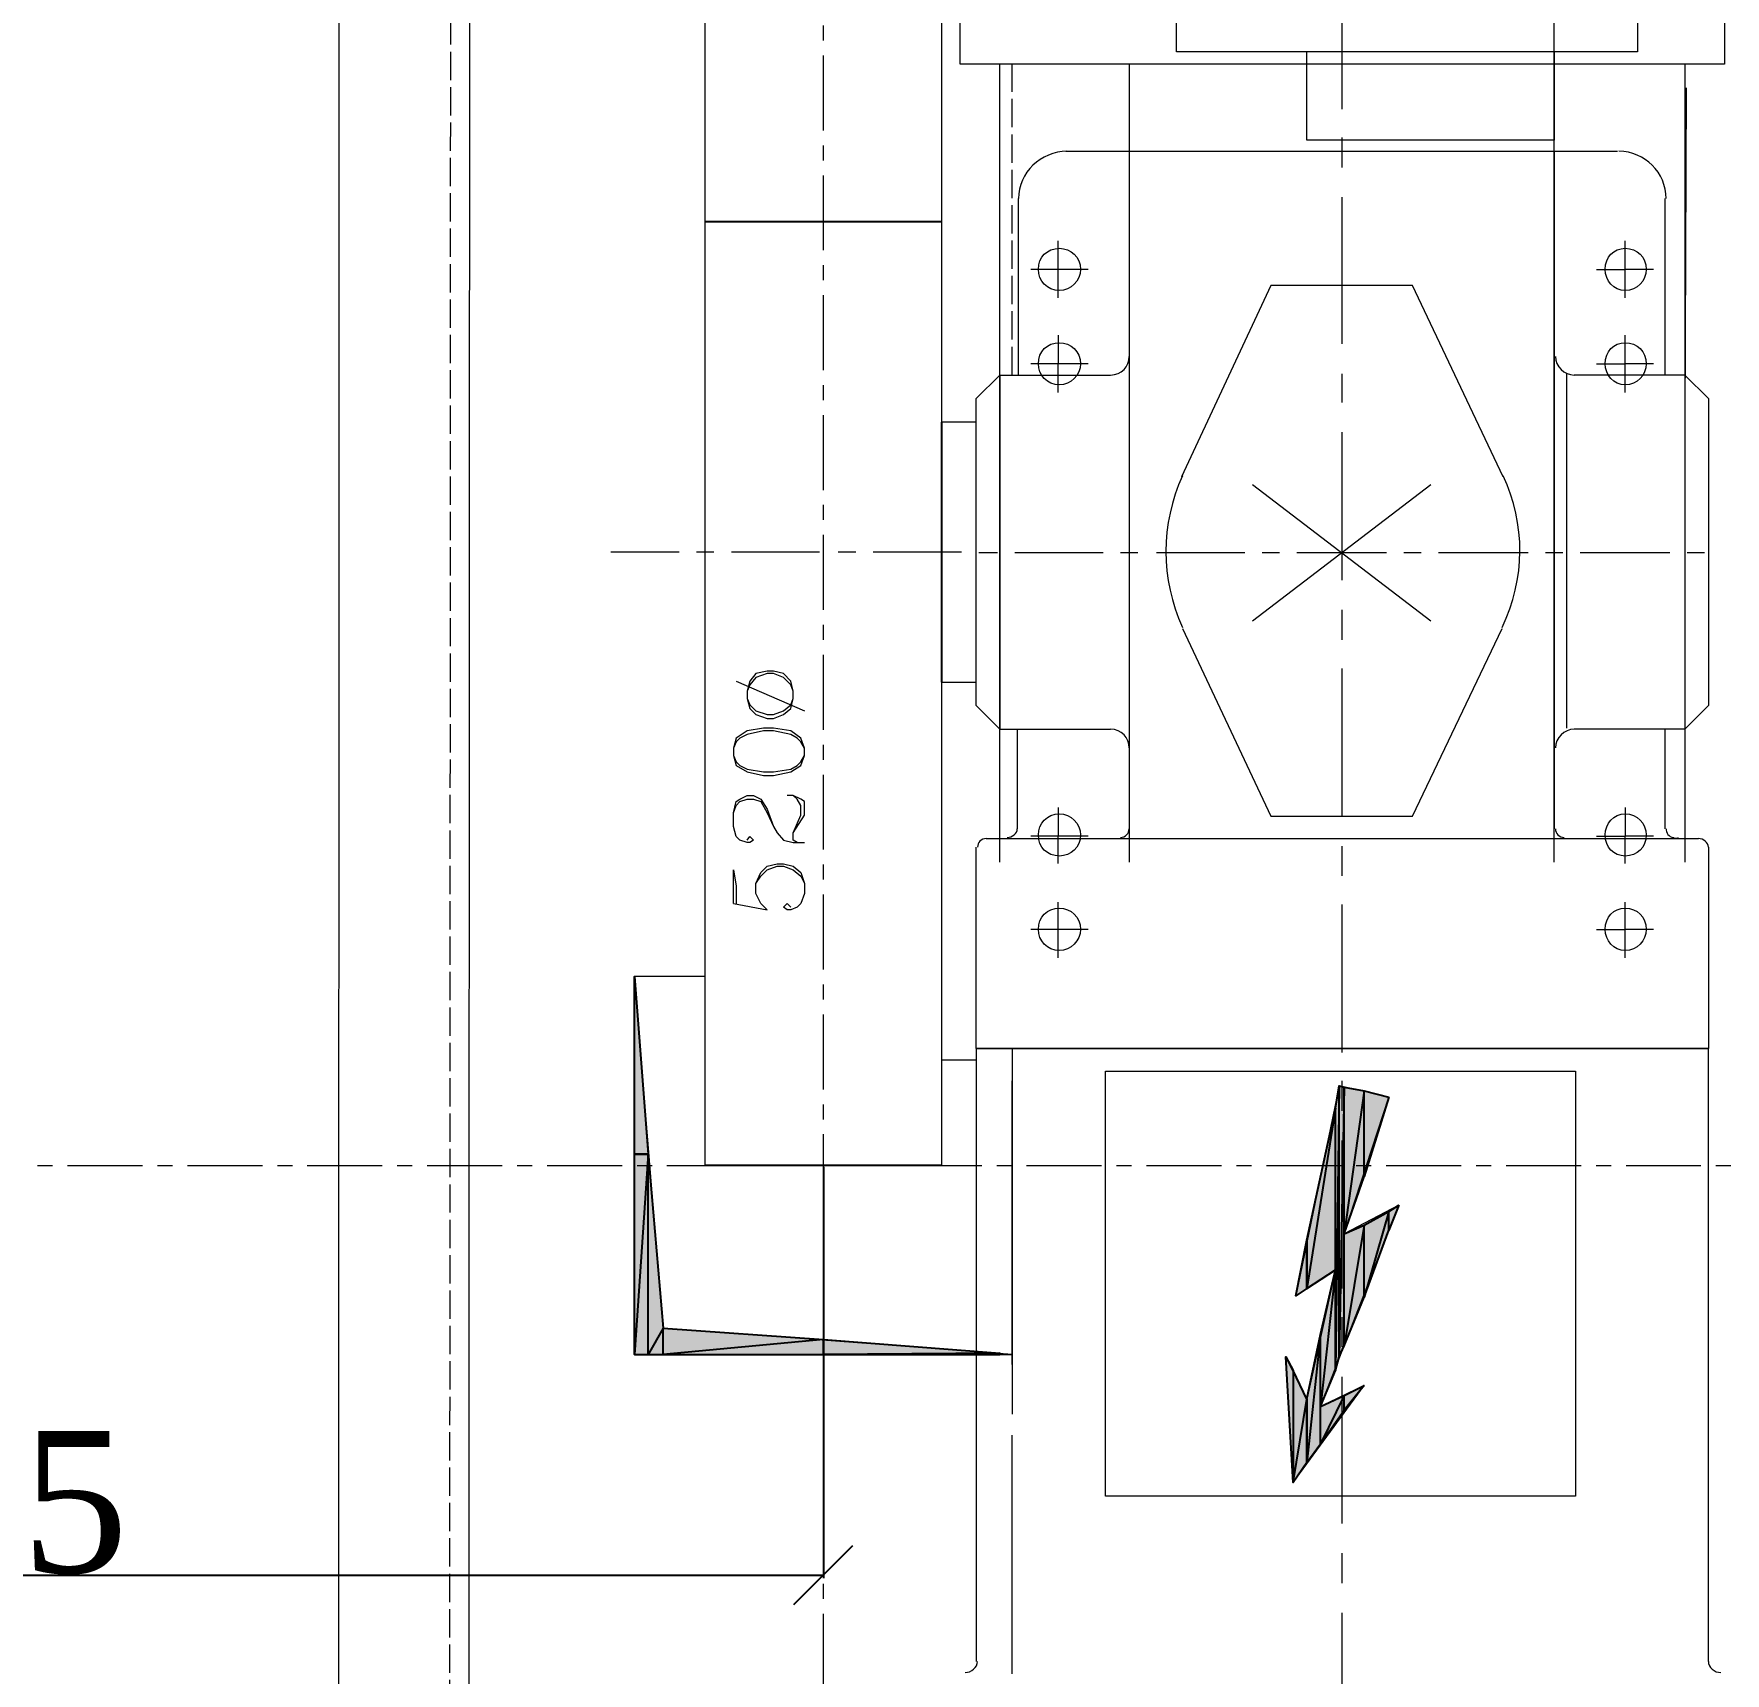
# Model space of a CAD drawing. Header units: millimetres. Extents: x -60342 to 1024385, y -25305 to 32879.
# Drawn here: x 18231 to 18948, y -1560 to -865 of the extents above; entities that cross this region are included whole.
import ezdxf

# ---------------------------------------------------------------- set-up
doc = ezdxf.new("R2010")
doc.units = ezdxf.units.MM
doc.linetypes.add('$0$ACAD_ISO02W100', pattern=[15, 12, -3])
doc.linetypes.add('$0$CENTER', pattern=[50.8, 31.75, -6.35, 6.35, -6.35])
for name, color, linetype, lineweight in [('$0$Car', 3, 'Continuous', 18), ('$0$CL', 2, '$0$CENTER', 0), ('$0$DL', 8, '$0$ACAD_ISO02W100', 0)]:
    doc.layers.add(name, color=color, linetype=linetype, lineweight=lineweight)
doc.styles.add('$0$nassar2', font='cent.shx', dxfattribs={"height": 60})
doc.dimstyles.new('$0$Nassar2', dxfattribs={"dimtxt": 35, "dimasz": 25, "dimexe": 1.25, "dimexo": 0.625, "dimtad": 1, "dimtxsty": '$0$nassar2', "dimblk": '$0$_Oblique', "dimcen": 2.5, "dimadec": 0, "dimazin": 0, "dimtfac": 1, "dimtmove": 0, "dimatfit": 3, "dimldrblk": '$0$_Oblique', "dimfxl": 1, "dimarcsym": 0})

# ---------------------------------------------------------------- blocks, each defined once
blk = doc.blocks.new('$0$_Oblique')
at = {"color": 0, "linetype": 'ByBlock', "lineweight": -2}
blk.add_line((-0.5, -0.5), (0.5, 0.5), dxfattribs=at)
blk = doc.blocks.new('*D81')
at = {"color": 0, "lineweight": -2, "transparency": 16777216}
for p, q in [((17840.71, -1345.07), (17840.71, -1519.28)), ((18565.71, -1345.07), (18565.71, -1519.28)), ((17840.71, -1518.03), (18565.71, -1518.03))]:
    blk.add_line(p, q, dxfattribs=at)
at = {"layer": 'Defpoints', "color": 0, "transparency": 16777216}
for p in [(17840.71, -1344.44), (18565.71, -1344.44), (18565.71, -1518.03)]:
    blk.add_point(p, dxfattribs=at)
at = {"color": 0, "lineweight": -2, "transparency": 16777216, "xscale": 25, "yscale": 25, "zscale": 25, "rotation": 180}
blk.add_blockref('$0$_Oblique', (17840.71, -1518.03), dxfattribs=at)
at = {"color": 0, "lineweight": -2, "transparency": 16777216, "xscale": 25, "yscale": 25, "zscale": 25}
blk.add_blockref('$0$_Oblique', (18565.71, -1518.03), dxfattribs=at)
at = {"color": 0, "transparency": 16777216, "insert": (18203.21, -1487.41), "char_height": 60, "attachment_point": 5, "style": '$0$nassar2'}
blk.add_mtext('725', dxfattribs=at)

msp = doc.modelspace()

# ---------------------------------------------------------------- hatches: boundary and pattern name
at = {"true_color": 0x000007}
for points in [[(18491.447, -1339.702), (18485.654, -1339.702), (18485.654, -1264.386)], [(18805.354, -1315.475), (18794.82, -1349.183), (18794.82, -1312.841)], [(18809.567, -1361.297), (18805.354, -1371.831), (18805.354, -1363.93)], [(18770.592, -1376.044), (18770.592, -1396.585), (18765.852, -1399.745)], [(18794.82, -1437.667), (18786.393, -1448.2), (18786.393, -1441.88)], [(18770.592, -1443.46), (18770.592, -1470.321), (18764.799, -1478.748)]]:
    msp.add_hatch(color=7, dxfattribs=at).paths.add_polyline_path(points)
h = msp.add_hatch(color=7, dxfattribs=at)
h.paths.add_polyline_path([(18784.286, -1425.553), (18784.286, -1310.735), (18782.706, -1431.346)])
h.paths.add_polyline_path([(18784.286, -1310.735), (18782.706, -1431.346), (18782.706, -1320.215)])
h = msp.add_hatch(color=7, dxfattribs=at)
h.paths.add_polyline_path([(18786.393, -1420.813), (18786.393, -1311.261), (18784.286, -1425.553)])
h.paths.add_polyline_path([(18786.393, -1311.261), (18784.286, -1425.553), (18784.286, -1310.735)])
h = msp.add_hatch(color=7, dxfattribs=at)
h.paths.add_polyline_path([(18794.82, -1349.183), (18794.82, -1312.841), (18786.393, -1373.411)])
h.paths.add_polyline_path([(18794.82, -1312.841), (18786.393, -1373.411), (18786.393, -1311.261)])
h = msp.add_hatch(color=7, dxfattribs=at)
h.paths.add_polyline_path([(18782.706, -1388.685), (18782.706, -1320.215), (18770.592, -1396.585)])
h.paths.add_polyline_path([(18782.706, -1320.215), (18770.592, -1396.585), (18770.592, -1376.044)])
h = msp.add_hatch(color=7, dxfattribs=at)
h.paths.add_polyline_path([(18491.447, -1424.499), (18491.447, -1339.702), (18485.654, -1424.499)])
h.paths.add_polyline_path([(18491.447, -1339.702), (18485.654, -1424.499), (18485.654, -1339.702)])
h = msp.add_hatch(color=7, dxfattribs=at)
h.paths.add_polyline_path([(18497.768, -1424.499), (18497.768, -1413.439), (18491.447, -1424.499)])
h.paths.add_polyline_path([(18497.768, -1413.439), (18491.447, -1424.499), (18491.447, -1339.702)])
h = msp.add_hatch(color=7, dxfattribs=at)
h.paths.add_polyline_path([(18805.354, -1371.831), (18805.354, -1363.93), (18794.82, -1400.272)])
h.paths.add_polyline_path([(18805.354, -1363.93), (18794.82, -1400.272), (18794.82, -1369.724)])
h = msp.add_hatch(color=7, dxfattribs=at)
h.paths.add_polyline_path([(18794.82, -1400.272), (18794.82, -1369.724), (18786.393, -1420.813)])
h.paths.add_polyline_path([(18794.82, -1369.724), (18786.393, -1420.813), (18786.393, -1373.411)])
h = msp.add_hatch(color=7, dxfattribs=at)
h.paths.add_polyline_path([(18782.706, -1431.346), (18782.706, -1388.685), (18776.386, -1446.62)])
h.paths.add_polyline_path([(18782.706, -1388.685), (18776.386, -1446.62), (18776.386, -1416.072)])
h = msp.add_hatch(color=7, dxfattribs=at)
h.paths.add_polyline_path([(18565.71, -1424.499), (18565.71, -1418.179), (18497.768, -1424.499)])
h.paths.add_polyline_path([(18565.71, -1418.179), (18497.768, -1424.499), (18497.768, -1413.439)])
h = msp.add_hatch(color=7, dxfattribs=at)
h.paths.add_polyline_path([(18640.5, -1424.499), (18640.5, -1423.973), (18565.71, -1424.499)])
h.paths.add_polyline_path([(18640.5, -1423.973), (18565.71, -1424.499), (18565.71, -1418.179)])
h = msp.add_hatch(color=7, dxfattribs=at)
h.paths.add_polyline_path([(18776.386, -1462.421), (18776.386, -1416.072), (18770.592, -1470.321)])
h.paths.add_polyline_path([(18776.386, -1416.072), (18770.592, -1470.321), (18770.592, -1443.46)])
h = msp.add_hatch(color=7, dxfattribs=at)
h.paths.add_polyline_path([(18770.592, -1443.46), (18764.799, -1431.346), (18764.799, -1478.748)])
h.paths.add_polyline_path([(18764.799, -1431.346), (18764.799, -1478.748), (18761.639, -1425.553)])
h = msp.add_hatch(color=7, dxfattribs=at)
h.paths.add_polyline_path([(18786.393, -1448.2), (18786.393, -1441.88), (18776.386, -1462.421)])
h.paths.add_polyline_path([(18786.393, -1441.88), (18776.386, -1462.421), (18776.386, -1446.62)])

# ---------------------------------------------------------------- linework, layer by layer
at = {"layer": '$0$Car'}
for p, q in [((18747.573, -1113.651), (18823.106, -1055.919)), ((18747.573, -1055.919), (18823.106, -1113.651))]:
    msp.add_line(p, q, dxfattribs=at)
at = {"layer": '$0$CL'}
for p, q in [((18565.71, -2277.389), (18565.71, -360.735)), ((16365.844, -1344.443), (19990.71, -1344.443))]:
    msp.add_line(p, q, dxfattribs=at)
at = {"layer": '$0$DL'}
for points in [[(18407.205, -2009.436), (18407.978, -529.461)], [(18645.767, -1009.469), (18645.767, -877.796), (18645.767, -877.796)]]:
    msp.add_lwpolyline(points, dxfattribs=at)
for p, q in [((18515.675, -944.443), (18615.746, -944.443)), ((18615.746, -1029.476), (18615.746, -1139.568)), ((18615.746, -1344.443), (18515.675, -1344.443))]:
    msp.add_line(p, q)
at = {"color": 7, "linetype": 'Continuous', "lineweight": 20}
for points in [[(18360.329, -2009.436), (18360.504, -529.461)], [(18415.915, -529.461), (18415.145, -2009.436)], [(18875.423, -938.793), (18875.431, -857.782)], [(18875.403, -1028.512), (18875.418, -867.782)], [(18640.5, -1028.512), (18640.504, -887.796)], [(18695.279, -887.796), (18695.276, -1028.512), (18695.276, -1028.512)], [(18931.328, -887.796), (18930.706, -1028.512), (18930.706, -1028.512)]]:
    msp.add_lwpolyline(points, dxfattribs=at)
at = {"color": 7, "linetype": 'Continuous', "lineweight": 20, "true_color": 0x000007}
for points in [[(18515.675, -944.443), (18515.675, -694.443), (18515.675, -694.443)], [(18615.746, -694.443), (18615.746, -944.443), (18615.746, -944.443)], [(18623.646, -877.796), (18623.646, -798.793), (18623.646, -798.793)], [(18947.56, -798.793), (18947.56, -877.796), (18947.56, -877.796)], [(18515.675, -1344.443), (18515.675, -824.443), (18515.675, -824.443)], [(18615.746, -824.443), (18615.746, -1344.443), (18615.746, -1344.443)], [(18785.34, -827.234), (18785.34, -896.757), (18785.34, -896.757)], [(18715.29, -872.529), (18715.29, -857.782), (18715.29, -857.782)], [(18910.692, -857.782), (18910.692, -872.529), (18910.692, -872.529)], [(18770.592, -909.924), (18770.592, -872.529), (18715.29, -872.529)], [(18875.403, -872.529), (18770.592, -872.529), (18770.592, -872.529)], [(18910.692, -872.529), (18875.403, -872.529), (18875.403, -872.529)], [(18875.403, -872.529), (18875.403, -909.924), (18875.403, -909.924)], [(18947.56, -877.796), (18623.646, -877.796), (18623.646, -877.796)], [(18640.5, -1215.924), (18640.5, -877.796), (18640.5, -877.796)], [(18695.276, -877.796), (18695.276, -1215.924), (18695.276, -1215.924)], [(18930.706, -877.796), (18930.706, -1215.924), (18930.706, -1215.924)], [(18875.403, -1215.924), (18875.403, -887.796), (18875.403, -887.796)], [(18875.403, -909.924), (18770.592, -909.924), (18770.592, -909.924)], [(18785.34, -908.871), (18785.34, -921.512), (18785.34, -921.512)], [(18668.415, -914.665), (18695.276, -914.665), (18695.276, -914.665)], [(18695.276, -914.665), (18875.403, -914.665), (18875.403, -914.665)], [(18695.276, -914.665), (18695.276, -1001.568), (18695.276, -1001.568)], [(18875.403, -914.665), (18902.265, -914.665), (18902.265, -914.665)], [(18875.403, -914.665), (18875.403, -1001.568), (18875.403, -1001.568)], [(18648.401, -1009.469), (18648.401, -934.679), (18648.401, -934.679)], [(18785.34, -934.152), (18785.34, -996.301), (18785.34, -996.301)], [(18922.279, -934.679), (18922.279, -1009.469), (18922.279, -1009.469)], [(18665.255, -976.814), (18665.255, -964.7), (18665.255, -952.586)], [(18905.425, -976.814), (18905.425, -964.7), (18905.425, -952.586)], [(18677.895, -964.7), (18665.255, -964.7), (18653.667, -964.7)], [(18893.311, -964.7), (18905.425, -964.7), (18905.425, -964.7)], [(18917.539, -964.7), (18905.425, -964.7), (18905.425, -964.7)], [(18755.318, -971.547), (18717.397, -1052.657), (18717.397, -1052.657)], [(18815.361, -971.547), (18755.318, -971.547), (18755.318, -971.547)], [(18853.809, -1052.657), (18815.361, -971.547), (18815.361, -971.547)], [(18665.255, -992.615), (18665.255, -1004.728), (18665.255, -1004.728)], [(18905.425, -1016.842), (18905.425, -1004.728), (18905.425, -992.615)], [(18695.276, -1001.568), (18695.276, -1167.475), (18695.276, -1167.475)], [(18875.403, -1001.568), (18875.403, -1167.475), (18875.403, -1167.475)], [(18615.746, -1009.476), (18615.746, -1139.568), (18615.746, -1139.568)], [(18630.493, -1019.476), (18640.5, -1009.469), (18640.5, -1009.469)], [(18640.5, -1009.469), (18648.401, -1009.469), (18687.375, -1009.469)], [(18640.5, -1009.469), (18640.5, -1159.575), (18640.5, -1159.575)], [(18677.895, -1004.728), (18665.255, -1004.728), (18653.667, -1004.728)], [(18665.255, -1016.842), (18665.255, -1004.728), (18665.255, -1004.728)], [(18785.34, -1008.942), (18785.34, -1021.056), (18785.34, -1021.056)], [(18880.67, -1008.942), (18880.67, -1159.048), (18880.67, -1159.048)], [(18922.279, -1009.469), (18883.83, -1009.469), (18883.83, -1009.469)], [(18893.311, -1004.728), (18905.425, -1004.728), (18905.425, -1004.728)], [(18917.539, -1004.728), (18905.425, -1004.728), (18905.425, -1004.728)], [(18940.713, -1019.476), (18930.706, -1009.469), (18922.279, -1009.469)], [(18930.706, -1009.469), (18930.706, -1159.575), (18930.706, -1159.575)], [(18630.493, -1149.568), (18630.493, -1019.476), (18630.493, -1019.476)], [(18940.713, -1019.476), (18940.713, -1149.568), (18940.713, -1149.568)], [(18630.493, -1029.476), (18615.746, -1029.476), (18615.746, -1029.476)], [(18785.34, -1033.696), (18785.34, -1096.372), (18785.34, -1096.372)], [(18504.614, -1084.522), (18475.647, -1084.522), (18475.647, -1084.522)], [(18519.362, -1084.522), (18511.988, -1084.522), (18511.988, -1084.522)], [(18564.13, -1084.522), (18526.735, -1084.522), (18526.735, -1084.522)], [(18579.404, -1084.522), (18572.031, -1084.522), (18572.031, -1084.522)], [(18624.173, -1084.522), (18586.778, -1084.522), (18586.778, -1084.522)], [(18639.447, -1084.785), (18631.546, -1084.785), (18631.546, -1084.785)], [(18684.215, -1084.785), (18646.82, -1084.785), (18646.82, -1084.785)], [(18698.963, -1084.785), (18691.589, -1084.785), (18691.589, -1084.785)], [(18744.258, -1084.785), (18706.863, -1084.785), (18706.863, -1084.785)], [(18759.005, -1084.785), (18751.632, -1084.785), (18751.632, -1084.785)], [(18804.3, -1084.785), (18766.379, -1084.785), (18766.379, -1084.785)], [(18819.048, -1084.785), (18811.674, -1084.785), (18811.674, -1084.785)], [(18864.343, -1084.785), (18826.421, -1084.785), (18826.421, -1084.785)], [(18879.09, -1084.785), (18871.717, -1084.785), (18871.717, -1084.785)], [(18924.385, -1084.785), (18886.464, -1084.785), (18886.464, -1084.785)], [(18939.133, -1084.785), (18931.759, -1084.785), (18931.759, -1084.785)], [(18785.34, -1109.013), (18785.34, -1121.653), (18785.34, -1121.653)], [(18717.923, -1116.913), (18755.318, -1196.443), (18755.318, -1196.443)], [(18815.361, -1196.443), (18853.282, -1116.913), (18853.282, -1116.913)], [(18528.732, -1139.159), (18557.7, -1151.8), (18557.7, -1151.8)], [(18533.472, -1146.533), (18534.526, -1150.746), (18537.159, -1153.38), (18541.899, -1154.96), (18544.533, -1154.96), (18548.746, -1153.38), (18551.906, -1150.746), (18552.96, -1146.533), (18552.96, -1143.373), (18551.906, -1139.159), (18548.746, -1135.999), (18544.533, -1134.946), (18541.899, -1134.946), (18537.159, -1135.999), (18534.526, -1139.159), (18533.472, -1143.373), (18533.472, -1146.533), (18534.526, -1149.166), (18537.159, -1151.8), (18541.899, -1153.38), (18544.533, -1153.38), (18548.746, -1151.8), (18551.906, -1149.166), (18552.96, -1146.533)], [(18552.96, -1143.373), (18551.906, -1140.739), (18548.746, -1137.579), (18544.533, -1135.999), (18541.899, -1135.999), (18537.159, -1137.579), (18534.526, -1140.739), (18533.472, -1143.373)], [(18785.34, -1133.767), (18785.34, -1196.443), (18785.34, -1196.443)], [(18615.746, -1139.568), (18630.493, -1139.568), (18630.493, -1139.568)], [(18630.493, -1149.568), (18640.5, -1159.575), (18640.5, -1159.575)], [(18940.713, -1149.568), (18930.706, -1159.575), (18922.279, -1159.575)], [(18527.679, -1170.76), (18528.732, -1174.974), (18533.472, -1177.607), (18540.319, -1179.188), (18544.533, -1179.188), (18551.906, -1177.607), (18556.12, -1174.974), (18557.7, -1170.76), (18557.7, -1167.6), (18556.12, -1163.387), (18551.906, -1160.227), (18544.533, -1159.173), (18540.319, -1159.173), (18533.472, -1160.227), (18528.732, -1163.387), (18527.679, -1167.6), (18527.679, -1170.76), (18528.732, -1173.394), (18530.312, -1174.974), (18533.472, -1176.554), (18540.319, -1177.607), (18544.533, -1177.607), (18551.906, -1176.554), (18554.54, -1174.974), (18556.12, -1173.394), (18557.7, -1170.76)], [(18557.7, -1167.6), (18556.12, -1164.967), (18554.54, -1163.387), (18551.906, -1161.807), (18544.533, -1160.227), (18540.319, -1160.227), (18533.472, -1161.807), (18530.312, -1163.387), (18528.732, -1164.967), (18527.679, -1167.6)], [(18640.5, -1159.575), (18647.874, -1159.575), (18647.874, -1159.575)], [(18647.874, -1159.575), (18687.375, -1159.575), (18687.375, -1159.575)], [(18647.874, -1159.575), (18647.874, -1201.71), (18647.874, -1201.71)], [(18922.279, -1159.575), (18883.83, -1159.575), (18883.83, -1159.575)], [(18922.279, -1159.575), (18922.279, -1201.71), (18922.279, -1201.71)], [(18695.276, -1167.475), (18695.276, -1201.71), (18695.276, -1201.71)], [(18875.403, -1167.475), (18875.403, -1201.71), (18875.403, -1201.71)], [(18533.472, -1206.575), (18534.526, -1204.995), (18536.106, -1206.575), (18534.526, -1207.629), (18533.472, -1207.629), (18530.312, -1206.575), (18528.732, -1204.995), (18527.679, -1200.782), (18527.679, -1194.988), (18528.732, -1190.248), (18530.312, -1189.195), (18533.472, -1187.615), (18536.106, -1187.615), (18539.266, -1189.195), (18541.899, -1193.408), (18544.533, -1200.782), (18546.113, -1203.415), (18548.746, -1206.575), (18552.96, -1207.629), (18557.7, -1207.629)], [(18527.679, -1194.988), (18528.732, -1191.828), (18530.312, -1190.248), (18533.472, -1189.195), (18536.106, -1189.195), (18539.266, -1190.248), (18541.899, -1194.988), (18544.533, -1200.782)], [(18552.96, -1203.415), (18557.7, -1196.042), (18557.7, -1190.248), (18556.12, -1189.195), (18552.96, -1187.615), (18550.326, -1187.615)], [(18554.54, -1207.629), (18552.96, -1206.575), (18552.96, -1203.415), (18556.12, -1196.042), (18556.12, -1191.828), (18554.54, -1189.195), (18552.96, -1187.615)], [(18665.255, -1192.756), (18665.255, -1204.87), (18665.255, -1204.87)], [(18755.318, -1196.443), (18815.361, -1196.443), (18815.361, -1196.443)], [(18905.425, -1192.756), (18905.425, -1204.87), (18905.425, -1204.87)], [(18630.493, -1294.934), (18630.493, -1209.61), (18630.493, -1209.61)], [(18634.707, -1205.924), (18643.66, -1205.924), (18643.66, -1205.924)], [(18643.66, -1205.924), (18691.589, -1205.924), (18691.589, -1205.924)], [(18677.895, -1204.87), (18665.255, -1204.87), (18653.667, -1204.87)], [(18665.255, -1216.457), (18665.255, -1204.87), (18665.255, -1204.87)], [(18691.589, -1205.924), (18879.617, -1205.924), (18879.617, -1205.924)], [(18785.34, -1209.084), (18785.34, -1221.724), (18785.34, -1221.724)], [(18879.617, -1205.924), (18925.966, -1205.924), (18925.966, -1205.924)], [(18893.311, -1204.87), (18905.425, -1204.87), (18905.425, -1204.87)], [(18917.539, -1204.87), (18905.425, -1204.87), (18905.425, -1204.87)], [(18905.425, -1216.457), (18905.425, -1204.87), (18905.425, -1204.87)], [(18925.966, -1205.924), (18927.546, -1205.924), (18936.499, -1205.924)], [(18940.713, -1209.61), (18940.713, -1294.934), (18940.713, -1294.934)], [(18527.679, -1233.436), (18541.899, -1236.07), (18539.266, -1233.436), (18537.159, -1229.223), (18537.159, -1225.009), (18539.266, -1220.269), (18541.899, -1217.636), (18546.113, -1216.582), (18548.746, -1216.582), (18552.96, -1217.636), (18556.12, -1220.269), (18557.7, -1225.009), (18557.7, -1229.223), (18556.12, -1233.436), (18554.54, -1235.017), (18551.906, -1236.07), (18550.326, -1236.07), (18548.746, -1235.017), (18550.326, -1233.436), (18551.906, -1235.017)], [(18537.159, -1225.009), (18539.266, -1221.849), (18541.899, -1219.216), (18546.113, -1217.636), (18548.746, -1217.636), (18552.96, -1219.216), (18556.12, -1221.849), (18557.7, -1225.009)], [(18527.679, -1233.436), (18527.679, -1219.216), (18528.732, -1226.063), (18528.732, -1233.436)], [(18665.255, -1256.486), (18665.255, -1244.372), (18665.255, -1232.785)], [(18785.34, -1233.838), (18785.34, -1296.514), (18785.34, -1296.514)], [(18905.425, -1256.486), (18905.425, -1244.372), (18905.425, -1232.785)], [(18677.895, -1244.372), (18665.255, -1244.372), (18653.667, -1244.372)], [(18893.311, -1244.372), (18905.425, -1244.372), (18905.425, -1244.372)], [(18917.539, -1244.372), (18905.425, -1244.372), (18905.425, -1244.372)], [(18497.768, -1413.439), (18485.654, -1264.386), (18485.654, -1264.386)], [(18515.675, -1264.386), (18485.654, -1264.386), (18485.654, -1424.499)], [(18630.493, -1294.934), (18630.493, -1554.592), (18630.493, -1554.592)], [(18645.767, -1294.934), (18645.767, -1449.78), (18645.767, -1449.78)], [(18940.713, -1554.592), (18940.713, -1294.934), (18940.713, -1294.934)], [(18615.746, -1299.667), (18630.756, -1299.667), (18630.756, -1299.667)], [(18645.767, -1428.713), (18645.767, -1308.628), (18645.767, -1308.628)], [(18685.269, -1304.414), (18884.357, -1304.414), (18884.357, -1304.414)], [(18685.269, -1484.542), (18685.269, -1304.414), (18685.269, -1304.414)], [(18784.286, -1310.735), (18765.852, -1399.745), (18782.706, -1388.685), (18770.592, -1443.46), (18761.639, -1425.553), (18764.799, -1478.748)], [(18805.354, -1315.475), (18784.286, -1310.735), (18784.286, -1310.735)], [(18785.34, -1308.628), (18785.34, -1321.268), (18785.34, -1321.268)], [(18884.357, -1304.414), (18884.357, -1484.542), (18884.357, -1484.542)], [(18809.567, -1361.297), (18786.393, -1373.411), (18805.354, -1315.475)], [(18785.34, -1333.909), (18785.34, -1396.585), (18785.34, -1396.585)], [(18776.386, -1446.62), (18809.567, -1361.297), (18809.567, -1361.297)], [(18785.34, -1408.699), (18785.34, -1421.339), (18785.34, -1421.339)], [(18645.767, -1424.499), (18497.768, -1413.439), (18497.768, -1413.439)], [(18645.767, -1424.499), (18485.654, -1424.499), (18485.654, -1424.499)], [(18485.654, -1424.499), (18645.767, -1424.499), (18645.767, -1424.499)], [(18764.799, -1478.748), (18794.82, -1437.667), (18776.386, -1446.62)], [(18785.34, -1433.98), (18785.34, -1496.129), (18785.34, -1496.129)], [(18645.767, -1559.858), (18645.767, -1458.734), (18645.767, -1458.734)], [(18884.357, -1484.542), (18685.269, -1484.542), (18685.269, -1484.542)], [(18785.34, -1508.77), (18785.34, -1521.41), (18785.34, -1521.41)], [(18785.34, -1534.051), (18785.34, -1596.2), (18785.34, -1596.2)]]:
    msp.add_lwpolyline(points, dxfattribs=at)
at = {"color": 7, "linetype": 'Continuous', "lineweight": -2, "true_color": 0x000007}
for points in [[(18491.447, -1339.702), (18485.654, -1339.702), (18485.654, -1264.386)], [(18784.286, -1425.553), (18784.286, -1310.735), (18782.706, -1431.346)], [(18784.286, -1310.735), (18782.706, -1431.346), (18782.706, -1320.215)], [(18786.393, -1311.261), (18784.286, -1425.553), (18784.286, -1310.735)], [(18786.393, -1420.813), (18786.393, -1311.261), (18784.286, -1425.553)], [(18794.82, -1312.841), (18786.393, -1373.411), (18786.393, -1311.261)], [(18794.82, -1349.183), (18794.82, -1312.841), (18786.393, -1373.411)], [(18805.354, -1315.475), (18794.82, -1349.183), (18794.82, -1312.841)], [(18782.706, -1388.685), (18782.706, -1320.215), (18770.592, -1396.585)], [(18782.706, -1320.215), (18770.592, -1396.585), (18770.592, -1376.044)], [(18491.447, -1424.499), (18491.447, -1339.702), (18485.654, -1424.499)], [(18491.447, -1339.702), (18485.654, -1424.499), (18485.654, -1339.702)], [(18497.768, -1413.439), (18491.447, -1424.499), (18491.447, -1339.702)], [(18809.567, -1361.297), (18805.354, -1371.831), (18805.354, -1363.93)], [(18805.354, -1371.831), (18805.354, -1363.93), (18794.82, -1400.272)], [(18805.354, -1363.93), (18794.82, -1400.272), (18794.82, -1369.724)], [(18770.592, -1376.044), (18770.592, -1396.585), (18765.852, -1399.745)], [(18794.82, -1400.272), (18794.82, -1369.724), (18786.393, -1420.813)], [(18794.82, -1369.724), (18786.393, -1420.813), (18786.393, -1373.411)], [(18782.706, -1431.346), (18782.706, -1388.685), (18776.386, -1446.62)], [(18782.706, -1388.685), (18776.386, -1446.62), (18776.386, -1416.072)], [(18497.768, -1424.499), (18497.768, -1413.439), (18491.447, -1424.499)], [(18565.71, -1418.179), (18497.768, -1424.499), (18497.768, -1413.439)], [(18565.71, -1424.499), (18565.71, -1418.179), (18497.768, -1424.499)], [(18640.5, -1423.973), (18565.71, -1424.499), (18565.71, -1418.179)], [(18776.386, -1462.421), (18776.386, -1416.072), (18770.592, -1470.321)], [(18776.386, -1416.072), (18770.592, -1470.321), (18770.592, -1443.46)], [(18640.5, -1424.499), (18640.5, -1423.973), (18565.71, -1424.499)], [(18764.799, -1431.346), (18764.799, -1478.748), (18761.639, -1425.553)], [(18770.592, -1443.46), (18764.799, -1431.346), (18764.799, -1478.748)], [(18794.82, -1437.667), (18786.393, -1448.2), (18786.393, -1441.88)], [(18770.592, -1443.46), (18770.592, -1470.321), (18764.799, -1478.748)], [(18786.393, -1448.2), (18786.393, -1441.88), (18776.386, -1462.421)], [(18786.393, -1441.88), (18776.386, -1462.421), (18776.386, -1446.62)]]:
    msp.add_lwpolyline(points, close=True, dxfattribs=at)
at = {"color": 7, "linetype": 'Continuous', "lineweight": 20, "true_color": 0x000007}
msp.add_lwpolyline([(18630.493, -1294.934), (18940.713, -1294.934)], close=True, dxfattribs=at)
for points in [[(18668.941, -914.665), (18657.881, -914.665), (18648.401, -923.618), (18648.401, -934.679)], [(18922.805, -934.679), (18922.805, -923.618), (18913.852, -914.665), (18902.791, -914.665)], [(18687.375, -1009.469), (18692.116, -1009.469), (18695.276, -1005.782), (18695.276, -1001.568)], [(18875.93, -1001.568), (18875.93, -1005.782), (18879.617, -1009.469), (18883.83, -1009.469)], [(18717.923, -1052.13), (18708.443, -1072.671), (18708.443, -1095.846), (18717.923, -1116.386)], [(18853.282, -1116.386), (18863.29, -1095.846), (18863.29, -1072.671), (18853.809, -1052.13)], [(18695.276, -1167.475), (18695.276, -1163.262), (18692.116, -1159.575), (18687.375, -1159.575)], [(18883.83, -1159.575), (18879.617, -1159.575), (18875.93, -1163.262), (18875.93, -1167.475)], [(18643.66, -1205.397), (18645.767, -1205.397), (18647.874, -1203.817), (18647.874, -1201.71)], [(18691.589, -1205.397), (18693.696, -1205.397), (18695.276, -1203.817), (18695.276, -1201.71)], [(18875.93, -1201.71), (18875.93, -1203.817), (18877.51, -1205.397), (18879.617, -1205.397)], [(18922.805, -1201.71), (18922.805, -1203.29), (18923.859, -1205.397), (18925.966, -1205.397)], [(18634.707, -1205.924), (18632.6, -1205.924), (18631.02, -1207.504), (18631.02, -1209.61)], [(18925.966, -1205.397), (18926.492, -1205.924), (18927.019, -1205.924), (18928.072, -1205.397)], [(18940.713, -1209.61), (18940.713, -1207.504), (18938.606, -1205.924), (18936.499, -1205.924)], [(18625.753, -1559.332), (18628.386, -1559.332), (18631.02, -1557.225), (18631.02, -1554.592)], [(18940.713, -1554.592), (18940.713, -1557.225), (18943.346, -1559.332), (18945.98, -1559.332)]]:
    msp.add_open_spline(points, degree=3, dxfattribs=at)
for points in [[(18665.781, -973.654), (18670.521, -973.654), (18674.735, -969.44), (18674.735, -964.7), (18674.735, -964.7), (18674.735, -959.433), (18670.521, -955.746), (18665.781, -955.746), (18665.781, -955.746), (18660.514, -955.746), (18656.828, -959.433), (18656.828, -964.7), (18656.828, -964.7), (18656.828, -969.44), (18660.514, -973.654), (18665.781, -973.654)], [(18905.425, -973.654), (18910.692, -973.654), (18914.378, -969.44), (18914.378, -964.7), (18914.378, -964.7), (18914.378, -959.433), (18910.692, -955.746), (18905.425, -955.746), (18905.425, -955.746), (18900.684, -955.746), (18896.998, -959.433), (18896.998, -964.7), (18896.998, -964.7), (18896.998, -969.44), (18900.684, -973.654), (18905.425, -973.654)], [(18665.781, -1013.682), (18670.521, -1013.682), (18674.735, -1009.469), (18674.735, -1004.728), (18674.735, -1004.728), (18674.735, -999.461), (18670.521, -995.775), (18665.781, -995.775), (18665.781, -995.775), (18660.514, -995.775), (18656.828, -999.461), (18656.828, -1004.728), (18656.828, -1004.728), (18656.828, -1009.469), (18660.514, -1013.682), (18665.781, -1013.682)], [(18905.425, -1013.682), (18910.692, -1013.682), (18914.378, -1009.469), (18914.378, -1004.728), (18914.378, -1004.728), (18914.378, -999.461), (18910.692, -995.775), (18905.425, -995.775), (18905.425, -995.775), (18900.684, -995.775), (18896.998, -999.461), (18896.998, -1004.728), (18896.998, -1004.728), (18896.998, -1009.469), (18900.684, -1013.682), (18905.425, -1013.682)], [(18665.781, -1213.297), (18670.521, -1213.297), (18674.735, -1209.61), (18674.735, -1204.343), (18674.735, -1204.343), (18674.735, -1199.603), (18670.521, -1195.39), (18665.781, -1195.39), (18665.781, -1195.39), (18660.514, -1195.39), (18656.828, -1199.603), (18656.828, -1204.343), (18656.828, -1204.343), (18656.828, -1209.61), (18660.514, -1213.297), (18665.781, -1213.297)], [(18905.425, -1213.297), (18910.692, -1213.297), (18914.378, -1209.61), (18914.378, -1204.343), (18914.378, -1204.343), (18914.378, -1199.603), (18910.692, -1195.39), (18905.425, -1195.39), (18905.425, -1195.39), (18900.684, -1195.39), (18896.998, -1199.603), (18896.998, -1204.343), (18896.998, -1204.343), (18896.998, -1209.61), (18900.684, -1213.297), (18905.425, -1213.297)], [(18665.781, -1253.326), (18670.521, -1253.326), (18674.735, -1249.112), (18674.735, -1244.372), (18674.735, -1244.372), (18674.735, -1239.105), (18670.521, -1235.418), (18665.781, -1235.418), (18665.781, -1235.418), (18660.514, -1235.418), (18656.828, -1239.105), (18656.828, -1244.372), (18656.828, -1244.372), (18656.828, -1249.112), (18660.514, -1253.326), (18665.781, -1253.326)], [(18905.425, -1253.326), (18910.692, -1253.326), (18914.378, -1249.112), (18914.378, -1244.372), (18914.378, -1244.372), (18914.378, -1239.105), (18910.692, -1235.418), (18905.425, -1235.418), (18905.425, -1235.418), (18900.684, -1235.418), (18896.998, -1239.105), (18896.998, -1244.372), (18896.998, -1244.372), (18896.998, -1249.112), (18900.684, -1253.326), (18905.425, -1253.326)]]:
    msp.add_open_spline(points, degree=3, knots=[0, 0, 0, 0, 0.0625, 0.0625, 0.0625, 0.062501, 0.125, 0.125, 0.125, 0.125001, 0.1875, 0.1875, 0.1875, 0.187501, 1, 1, 1, 1], dxfattribs=at)

# ---------------------------------------------------------------- dimensions: what is measured, and where the dimension line sits
dim = msp.add_linear_dim(base=(18565.71, -1518.031), p1=(17840.711, -1344.443), p2=(18565.71, -1344.443), dimstyle='$0$Nassar2')
dim.commit()
dim.dimension.update_dxf_attribs({"geometry": '*D81', "text_midpoint": (18203.211, -1487.406)})

doc.saveas('drawing.dxf')
